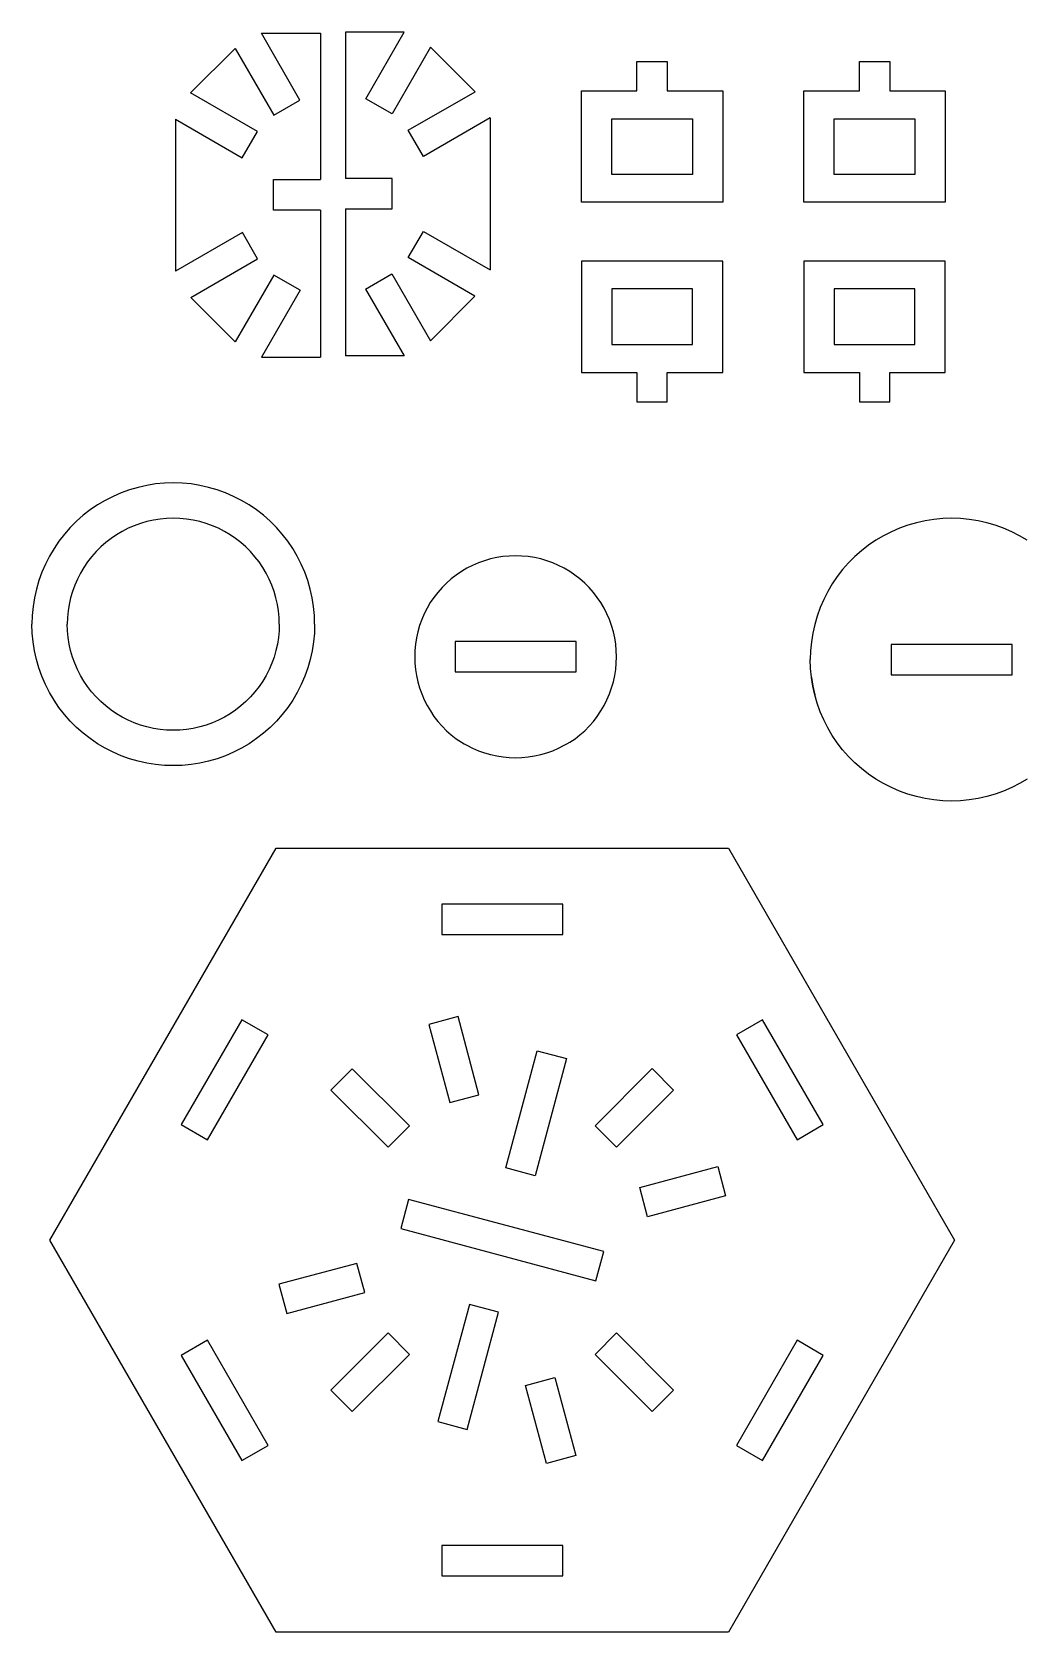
# Model space of a CAD drawing. Extents: x -214 to 214, y -382 to 382.
# Drawn here: x -50.7 to 67, y 192.2 to 382.3 of the extents above; entities that cross this region are included whole.
import ezdxf

# ---------------------------------------------------------------- set-up
doc = ezdxf.new("R2010")
doc.units = 0
doc.header["$MEASUREMENT"] = 0
doc.layers.get('0').update_dxf_attribs({"linetype": 'CONTINUOUS'})

msp = doc.modelspace()

# ---------------------------------------------------------------- linework, layer by layer
for p, q in [((-23.48, 382.15), (-16.47, 382.15)), ((-18.9, 374.21), (-23.48, 382.15)), ((-16.47, 382.15), (-16.47, 364.75)), ((-6.49, 382.29), (-13.49, 382.29)), ((-13.49, 382.29), (-13.49, 364.89)), ((-11.07, 374.35), (-6.49, 382.29)), ((-31.89, 375.05), (-26.6, 380.35)), ((-26.6, 380.35), (-22.01, 372.41)), ((-3.37, 380.49), (-7.95, 372.55)), ((1.92, 375.2), (-3.37, 380.49)), ((21.16, 378.8), (24.76, 378.8)), ((21.16, 375.29), (21.16, 378.8)), ((24.76, 378.8), (24.76, 375.29)), ((47.6, 378.8), (51.2, 378.8)), ((47.6, 375.29), (47.6, 378.8)), ((51.2, 378.8), (51.2, 375.29)), ((-23.95, 370.47), (-31.89, 375.05)), ((-6.02, 370.61), (1.92, 375.2)), ((14.56, 375.29), (21.16, 375.29)), ((14.56, 362.09), (14.56, 375.29)), ((24.76, 375.29), (31.36, 375.29)), ((31.36, 375.29), (31.36, 362.09)), ((41, 375.29), (47.6, 375.29)), ((41, 362.09), (41, 375.29)), ((51.2, 375.29), (57.8, 375.29)), ((57.8, 375.29), (57.8, 362.09)), ((-22.01, 372.41), (-18.9, 374.21)), ((-7.95, 372.55), (-11.07, 374.35)), ((-33.69, 371.93), (-25.75, 367.35)), ((-33.69, 371.93), (-33.67, 353.87)), ((3.72, 372.08), (-4.22, 367.49)), ((3.72, 372.08), (3.71, 354.02)), ((18.16, 365.36), (18.16, 371.96)), ((18.16, 371.96), (27.76, 371.96)), ((27.76, 371.96), (27.76, 365.36)), ((44.6, 365.36), (44.6, 371.96)), ((44.6, 371.96), (54.2, 371.96)), ((54.2, 371.96), (54.2, 365.36)), ((-25.75, 367.35), (-23.95, 370.47)), ((-4.22, 367.49), (-6.02, 370.61)), ((27.76, 365.36), (18.16, 365.36)), ((54.2, 365.36), (44.6, 365.36)), ((-22.03, 364.75), (-16.47, 364.75)), ((-22.03, 361.13), (-22.03, 364.75)), ((-7.94, 364.89), (-13.49, 364.89)), ((-7.94, 361.27), (-7.94, 364.89)), ((-13.49, 361.27), (-7.94, 361.27)), ((-13.49, 361.27), (-13.49, 343.8)), ((31.36, 362.09), (14.56, 362.09)), ((57.8, 362.09), (41, 362.09)), ((-16.47, 361.13), (-22.03, 361.13)), ((-16.47, 361.13), (-16.47, 343.66)), ((-25.73, 358.46), (-33.67, 353.87)), ((-23.93, 355.34), (-25.73, 358.46)), ((-6.03, 355.48), (-4.23, 358.6)), ((-4.23, 358.6), (3.71, 354.02)), ((-31.87, 350.76), (-23.93, 355.34)), ((1.91, 350.9), (-6.03, 355.48)), ((31.36, 355.05), (14.56, 355.05)), ((14.56, 355.05), (14.56, 341.85)), ((31.36, 341.85), (31.36, 355.05)), ((57.8, 355.05), (41, 355.05)), ((41, 355.05), (41, 341.85)), ((57.8, 341.85), (57.8, 355.05)), ((-21.99, 353.41), (-26.58, 345.47)), ((-18.87, 351.61), (-21.99, 353.41)), ((-11.09, 351.75), (-7.98, 353.55)), ((-11.09, 351.75), (-6.51, 343.81)), ((-7.98, 353.55), (-3.39, 345.61)), ((18.16, 351.78), (18.16, 345.18)), ((27.76, 351.78), (18.16, 351.78)), ((27.76, 345.18), (27.76, 351.78)), ((44.6, 351.78), (44.6, 345.18)), ((54.2, 351.78), (44.6, 351.78)), ((54.2, 345.18), (54.2, 351.78)), ((-31.87, 350.76), (-26.58, 345.47)), ((-18.87, 351.61), (-23.46, 343.67)), ((1.91, 350.9), (-3.39, 345.61)), ((18.16, 345.18), (27.76, 345.18)), ((44.6, 345.18), (54.2, 345.18)), ((-23.46, 343.67), (-16.47, 343.66)), ((-6.51, 343.81), (-13.49, 343.8)), ((14.56, 341.85), (21.16, 341.85)), ((21.16, 341.85), (21.16, 338.35)), ((24.76, 338.35), (24.76, 341.85)), ((24.76, 341.85), (31.36, 341.85)), ((41, 341.85), (47.6, 341.85)), ((47.6, 341.85), (47.6, 338.35)), ((51.2, 338.35), (51.2, 341.85)), ((51.2, 341.85), (57.8, 341.85)), ((21.16, 338.35), (24.76, 338.35)), ((47.6, 338.35), (51.2, 338.35)), ((-41.1, 327.12), (-42.04, 326.64)), ((-40.13, 327.54), (-41.1, 327.12)), ((-39.14, 327.89), (-40.13, 327.54)), ((-38.13, 328.19), (-39.14, 327.89)), ((-37.09, 328.42), (-38.13, 328.19)), ((-36.05, 328.59), (-37.09, 328.42)), ((-35, 328.69), (-36.05, 328.59)), ((-33.95, 328.72), (-35, 328.69)), ((-32.89, 328.69), (-33.95, 328.72)), ((-31.84, 328.59), (-32.89, 328.69)), ((-30.8, 328.42), (-31.84, 328.59)), ((-29.77, 328.19), (-30.8, 328.42)), ((-28.75, 327.89), (-29.77, 328.19)), ((-27.76, 327.54), (-28.75, 327.89)), ((-26.79, 327.12), (-27.76, 327.54)), ((-25.85, 326.64), (-26.79, 327.12)), ((-43.82, 325.51), (-44.66, 324.87)), ((-42.95, 326.11), (-43.82, 325.51)), ((-42.04, 326.64), (-42.95, 326.11)), ((-24.94, 326.11), (-25.85, 326.64)), ((-24.07, 325.51), (-24.94, 326.11)), ((-23.24, 324.87), (-24.07, 325.51)), ((-46.19, 323.42), (-46.89, 322.63)), ((-45.45, 324.17), (-46.19, 323.42)), ((-44.66, 324.87), (-45.45, 324.17)), ((-39.31, 323.32), (-40.02, 322.96)), ((-38.59, 323.63), (-39.31, 323.32)), ((-37.84, 323.9), (-38.59, 323.63)), ((-37.08, 324.12), (-37.84, 323.9)), ((-36.31, 324.29), (-37.08, 324.12)), ((-35.53, 324.42), (-36.31, 324.29)), ((-34.74, 324.49), (-35.53, 324.42)), ((-33.95, 324.52), (-34.74, 324.49)), ((-33.16, 324.49), (-33.95, 324.52)), ((-32.37, 324.42), (-33.16, 324.49)), ((-31.59, 324.29), (-32.37, 324.42)), ((-30.81, 324.12), (-31.59, 324.29)), ((-30.05, 323.9), (-30.81, 324.12)), ((-29.31, 323.63), (-30.05, 323.9)), ((-28.58, 323.32), (-29.31, 323.63)), ((-27.87, 322.96), (-28.58, 323.32)), ((-22.45, 324.17), (-23.24, 324.87)), ((-21.7, 323.42), (-22.45, 324.17)), ((-21, 322.63), (-21.7, 323.42)), ((52.37, 323.33), (51.4, 322.92)), ((53.36, 323.69), (52.37, 323.33)), ((54.38, 323.98), (53.36, 323.69)), ((55.41, 324.21), (54.38, 323.98)), ((56.45, 324.38), (55.41, 324.21)), ((57.5, 324.48), (56.45, 324.38)), ((58.56, 324.52), (57.5, 324.48)), ((59.61, 324.48), (58.56, 324.52)), ((60.66, 324.38), (59.61, 324.48)), ((61.7, 324.21), (60.66, 324.38)), ((62.74, 323.98), (61.7, 324.21)), ((63.75, 323.69), (62.74, 323.98)), ((64.74, 323.33), (63.75, 323.69)), ((65.71, 322.92), (64.74, 323.33)), ((-47.54, 321.8), (-48.13, 320.93)), ((-46.89, 322.63), (-47.54, 321.8)), ((-41.98, 321.63), (-42.57, 321.11)), ((-41.35, 322.11), (-41.98, 321.63)), ((-40.7, 322.56), (-41.35, 322.11)), ((-40.02, 322.96), (-40.7, 322.56)), ((-27.19, 322.56), (-27.87, 322.96)), ((-26.54, 322.11), (-27.19, 322.56)), ((-25.91, 321.63), (-26.54, 322.11)), ((-25.32, 321.11), (-25.91, 321.63)), ((-20.35, 321.8), (-21, 322.63)), ((-19.76, 320.93), (-20.35, 321.8)), ((48.68, 321.31), (47.85, 320.66)), ((49.55, 321.9), (48.68, 321.31)), ((50.46, 322.44), (49.55, 321.9)), ((51.4, 322.92), (50.46, 322.44)), ((66.65, 322.44), (65.71, 322.92)), ((67.56, 321.9), (66.65, 322.44)), ((-48.67, 320.02), (-49.15, 319.07)), ((-48.13, 320.93), (-48.67, 320.02)), ((-43.66, 319.95), (-44.14, 319.33)), ((-43.13, 320.55), (-43.66, 319.95)), ((-42.57, 321.11), (-43.13, 320.55)), ((-24.76, 320.55), (-25.32, 321.11)), ((-24.24, 319.95), (-24.76, 320.55)), ((-23.75, 319.33), (-24.24, 319.95)), ((-19.22, 320.02), (-19.76, 320.93)), ((-18.75, 319.07), (-19.22, 320.02)), ((3.03, 319.47), (2.32, 319.21)), ((3.75, 319.68), (3.03, 319.47)), ((4.49, 319.84), (3.75, 319.68)), ((5.23, 319.96), (4.49, 319.84)), ((5.98, 320.03), (5.23, 319.96)), ((6.74, 320.06), (5.98, 320.03)), ((7.49, 320.03), (6.74, 320.06)), ((8.24, 319.96), (7.49, 320.03)), ((8.98, 319.84), (8.24, 319.96)), ((9.72, 319.68), (8.98, 319.84)), ((10.45, 319.47), (9.72, 319.68)), ((11.16, 319.21), (10.45, 319.47)), ((47.06, 319.96), (46.31, 319.22)), ((47.85, 320.66), (47.06, 319.96)), ((-49.56, 318.1), (-49.92, 317.11)), ((-49.15, 319.07), (-49.56, 318.1)), ((-44.99, 317.99), (-45.35, 317.29)), ((-44.59, 318.67), (-44.99, 317.99)), ((-44.14, 319.33), (-44.59, 318.67)), ((-23.31, 318.67), (-23.75, 319.33)), ((-22.9, 317.99), (-23.31, 318.67)), ((-22.55, 317.29), (-22.9, 317.99)), ((-18.33, 318.1), (-18.75, 319.07)), ((-17.97, 317.11), (-18.33, 318.1)), ((-0.32, 317.77), (-0.91, 317.3)), ((0.3, 318.19), (-0.32, 317.77)), ((0.95, 318.57), (0.3, 318.19)), ((1.62, 318.91), (0.95, 318.57)), ((2.32, 319.21), (1.62, 318.91)), ((11.85, 318.91), (11.16, 319.21)), ((12.52, 318.57), (11.85, 318.91)), ((13.17, 318.19), (12.52, 318.57)), ((13.79, 317.77), (13.17, 318.19)), ((14.39, 317.3), (13.79, 317.77)), ((44.96, 317.59), (44.37, 316.72)), ((45.61, 318.43), (44.96, 317.59)), ((46.31, 319.22), (45.61, 318.43)), ((-50.22, 316.09), (-50.45, 315.06)), ((-49.92, 317.11), (-50.22, 316.09)), ((-45.93, 315.81), (-46.15, 315.05)), ((-45.66, 316.56), (-45.93, 315.81)), ((-45.35, 317.29), (-45.66, 316.56)), ((-22.23, 316.56), (-22.55, 317.29)), ((-21.97, 315.81), (-22.23, 316.56)), ((-21.75, 315.05), (-21.97, 315.81)), ((-17.68, 316.09), (-17.97, 317.11)), ((-17.45, 315.06), (-17.68, 316.09)), ((-2.51, 315.71), (-2.97, 315.11)), ((-2.01, 316.27), (-2.51, 315.71)), ((-1.48, 316.8), (-2.01, 316.27)), ((-0.91, 317.3), (-1.48, 316.8)), ((14.95, 316.8), (14.39, 317.3)), ((15.48, 316.27), (14.95, 316.8)), ((15.98, 315.71), (15.48, 316.27)), ((16.45, 315.11), (15.98, 315.71)), ((43.83, 315.81), (43.36, 314.87)), ((44.37, 316.72), (43.83, 315.81)), ((-50.61, 314.02), (-50.71, 312.97)), ((-50.45, 315.06), (-50.61, 314.02)), ((-46.32, 314.28), (-46.45, 313.5)), ((-46.15, 315.05), (-46.32, 314.28)), ((-21.57, 314.28), (-21.75, 315.05)), ((-21.45, 313.5), (-21.57, 314.28)), ((-17.28, 314.02), (-17.45, 315.06)), ((-17.18, 312.97), (-17.28, 314.02)), ((-3.78, 313.84), (-4.12, 313.17)), ((-3.4, 314.49), (-3.78, 313.84)), ((-2.97, 315.11), (-3.4, 314.49)), ((16.87, 314.49), (16.45, 315.11)), ((17.25, 313.84), (16.87, 314.49)), ((17.59, 313.17), (17.25, 313.84)), ((42.94, 313.9), (42.58, 312.9)), ((43.36, 314.87), (42.94, 313.9)), ((-50.71, 312.97), (-50.75, 311.92)), ((-50.71, 310.87), (-50.75, 311.92)), ((-46.52, 312.71), (-46.55, 311.92)), ((-46.52, 311.13), (-46.55, 311.92)), ((-46.45, 313.5), (-46.52, 312.71)), ((-21.37, 312.71), (-21.45, 313.5)), ((-21.35, 311.92), (-21.37, 312.71)), ((-21.35, 311.92), (-21.37, 311.13)), ((-17.15, 311.92), (-17.18, 312.97)), ((-17.15, 311.92), (-17.18, 310.87)), ((-4.42, 312.47), (-4.67, 311.76)), ((-4.12, 313.17), (-4.42, 312.47)), ((17.89, 312.47), (17.59, 313.17)), ((18.15, 311.76), (17.89, 312.47)), ((42.29, 311.89), (42.06, 310.86)), ((42.58, 312.9), (42.29, 311.89)), ((-50.61, 309.82), (-50.71, 310.87)), ((-46.45, 310.34), (-46.52, 311.13)), ((-46.32, 309.56), (-46.45, 310.34)), ((-21.45, 310.34), (-21.57, 309.56)), ((-21.37, 311.13), (-21.45, 310.34)), ((-17.18, 310.87), (-17.28, 309.82)), ((-5.05, 310.3), (-5.17, 309.56)), ((-4.88, 311.04), (-5.05, 310.3)), ((-4.67, 311.76), (-4.88, 311.04)), ((18.36, 311.04), (18.15, 311.76)), ((18.52, 310.3), (18.36, 311.04)), ((18.64, 309.56), (18.52, 310.3)), ((42.06, 310.86), (41.89, 309.82)), ((-50.45, 308.78), (-50.61, 309.82)), ((-50.22, 307.75), (-50.45, 308.78)), ((-46.15, 308.79), (-46.32, 309.56)), ((-45.93, 308.03), (-46.15, 308.79)), ((-45.66, 307.28), (-45.93, 308.03)), ((-21.97, 308.03), (-22.23, 307.28)), ((-21.75, 308.79), (-21.97, 308.03)), ((-21.57, 309.56), (-21.75, 308.79)), ((-17.45, 308.78), (-17.68, 307.75)), ((-17.28, 309.82), (-17.45, 308.78)), ((-5.24, 308.81), (-5.26, 308.06)), ((-5.26, 308.06), (-5.24, 307.29)), ((-5.17, 309.56), (-5.24, 308.81)), ((-0.46, 309.86), (-0.46, 306.26)), ((13.94, 309.86), (-0.46, 309.86)), ((13.94, 306.26), (13.94, 309.86)), ((18.71, 308.81), (18.64, 309.56)), ((18.74, 308.06), (18.71, 308.81)), ((18.71, 307.3), (18.74, 308.06)), ((41.79, 308.77), (41.76, 307.72)), ((41.89, 309.82), (41.79, 308.77)), ((51.36, 309.52), (51.36, 305.92)), ((65.76, 309.52), (51.36, 309.52)), ((65.76, 305.92), (65.76, 309.52)), ((-49.92, 306.73), (-50.22, 307.75)), ((-49.56, 305.74), (-49.92, 306.73)), ((-45.35, 306.55), (-45.66, 307.28)), ((-44.99, 305.85), (-45.35, 306.55)), ((-22.55, 306.55), (-22.9, 305.85)), ((-22.23, 307.28), (-22.55, 306.55)), ((-17.97, 306.73), (-18.33, 305.74)), ((-17.68, 307.75), (-17.97, 306.73)), ((-5.24, 307.29), (-5.17, 306.56)), ((-5.24, 307.29), (-5.24, 307.28)), ((-5.17, 306.56), (-5.05, 305.82)), ((-0.46, 306.26), (13.94, 306.26)), ((18.52, 305.82), (18.64, 306.56)), ((18.64, 306.56), (18.71, 307.3)), ((18.71, 307.28), (18.71, 307.3)), ((41.79, 306.66), (41.76, 307.72)), ((41.79, 306.66), (41.79, 306.66)), ((41.89, 305.62), (41.79, 306.66)), ((-49.15, 304.77), (-49.56, 305.74)), ((-48.67, 303.82), (-49.15, 304.77)), ((-44.59, 305.17), (-44.99, 305.85)), ((-44.14, 304.51), (-44.59, 305.17)), ((-43.66, 303.89), (-44.14, 304.51)), ((-23.75, 304.51), (-24.24, 303.89)), ((-23.31, 305.17), (-23.75, 304.51)), ((-22.9, 305.85), (-23.31, 305.17)), ((-18.75, 304.77), (-19.22, 303.82)), ((-18.33, 305.74), (-18.75, 304.77)), ((-5.05, 305.82), (-4.88, 305.08)), ((-4.88, 305.08), (-4.67, 304.36)), ((-4.67, 304.36), (-4.42, 303.65)), ((17.89, 303.65), (18.15, 304.36)), ((18.15, 304.36), (18.36, 305.08)), ((18.36, 305.08), (18.52, 305.82)), ((41.89, 305.61), (41.89, 305.62)), ((42.06, 304.57), (41.89, 305.61)), ((41.89, 305.61), (42.06, 304.58)), ((42.06, 304.58), (42.29, 303.55)), ((42.29, 303.54), (42.06, 304.57)), ((51.36, 305.92), (65.76, 305.92)), ((-48.13, 302.92), (-48.67, 303.82)), ((-47.54, 302.04), (-48.13, 302.92)), ((-43.13, 303.29), (-43.66, 303.89)), ((-42.57, 302.73), (-43.13, 303.29)), ((-41.98, 302.21), (-42.57, 302.73)), ((-25.32, 302.73), (-25.91, 302.21)), ((-24.76, 303.29), (-25.32, 302.73)), ((-24.24, 303.89), (-24.76, 303.29)), ((-19.76, 302.92), (-20.35, 302.04)), ((-19.22, 303.82), (-19.76, 302.92)), ((-4.42, 303.65), (-4.12, 302.95)), ((-4.12, 302.95), (-3.78, 302.27)), ((-3.78, 302.27), (-3.39, 301.62)), ((16.87, 301.62), (17.25, 302.27)), ((17.25, 302.27), (17.59, 302.95)), ((17.59, 302.95), (17.89, 303.65)), ((42.58, 302.53), (42.29, 303.54)), ((42.94, 301.53), (42.58, 302.53)), ((-46.89, 301.21), (-47.54, 302.04)), ((-46.19, 300.42), (-46.89, 301.21)), ((-45.45, 299.67), (-46.19, 300.42)), ((-41.35, 301.73), (-41.98, 302.21)), ((-40.7, 301.28), (-41.35, 301.73)), ((-40.02, 300.88), (-40.7, 301.28)), ((-39.31, 300.52), (-40.02, 300.88)), ((-38.59, 300.21), (-39.31, 300.52)), ((-28.58, 300.52), (-29.31, 300.21)), ((-27.87, 300.88), (-28.58, 300.52)), ((-27.19, 301.28), (-27.87, 300.88)), ((-26.54, 301.73), (-27.19, 301.28)), ((-25.91, 302.21), (-26.54, 301.73)), ((-21.7, 300.42), (-22.45, 299.67)), ((-21, 301.21), (-21.7, 300.42)), ((-20.35, 302.04), (-21, 301.21)), ((-3.39, 301.62), (-2.97, 300.98)), ((-2.97, 300.98), (-2.51, 300.37)), ((-2.51, 300.37), (-2.01, 299.8)), ((15.48, 299.8), (15.98, 300.37)), ((15.98, 300.37), (16.44, 300.98)), ((16.44, 300.98), (16.87, 301.62)), ((43.36, 300.56), (42.94, 301.53)), ((43.83, 299.62), (43.36, 300.56)), ((-44.66, 298.97), (-45.45, 299.67)), ((-43.82, 298.33), (-44.66, 298.97)), ((-37.84, 299.94), (-38.59, 300.21)), ((-37.08, 299.72), (-37.84, 299.94)), ((-36.31, 299.55), (-37.08, 299.72)), ((-35.53, 299.42), (-36.31, 299.55)), ((-34.74, 299.35), (-35.53, 299.42)), ((-33.95, 299.32), (-34.74, 299.35)), ((-33.16, 299.35), (-33.95, 299.32)), ((-32.37, 299.42), (-33.16, 299.35)), ((-31.59, 299.55), (-32.37, 299.42)), ((-30.81, 299.72), (-31.59, 299.55)), ((-30.05, 299.94), (-30.81, 299.72)), ((-29.31, 300.21), (-30.05, 299.94)), ((-23.24, 298.97), (-24.07, 298.33)), ((-22.45, 299.67), (-23.24, 298.97)), ((-2.01, 299.8), (-1.48, 299.26)), ((-1.48, 299.26), (-0.91, 298.77)), ((-0.91, 298.77), (-0.32, 298.32)), ((13.8, 298.32), (14.39, 298.77)), ((14.39, 298.77), (14.95, 299.26)), ((14.95, 299.26), (15.48, 299.8)), ((44.37, 298.71), (43.83, 299.62)), ((44.96, 297.84), (44.37, 298.71)), ((-42.95, 297.73), (-43.82, 298.33)), ((-42.04, 297.2), (-42.95, 297.73)), ((-41.1, 296.72), (-42.04, 297.2)), ((-40.13, 296.3), (-41.1, 296.72)), ((-26.79, 296.72), (-27.76, 296.3)), ((-25.85, 297.2), (-26.79, 296.72)), ((-24.94, 297.73), (-25.85, 297.2)), ((-24.07, 298.33), (-24.94, 297.73)), ((-0.32, 298.32), (0.29, 297.92)), ((0.29, 297.92), (0.64, 297.72)), ((0.64, 297.72), (0.95, 297.54)), ((0.95, 297.54), (1.63, 297.2)), ((1.63, 297.2), (2.32, 296.9)), ((2.32, 296.9), (3.03, 296.65)), ((3.03, 296.65), (3.75, 296.44)), ((9.72, 296.44), (10.44, 296.65)), ((10.44, 296.65), (11.15, 296.9)), ((11.15, 296.9), (11.85, 297.2)), ((11.85, 297.2), (12.52, 297.54)), ((12.52, 297.54), (12.83, 297.72)), ((12.83, 297.72), (13.18, 297.92)), ((13.18, 297.92), (13.8, 298.32)), ((45.61, 297), (44.96, 297.84)), ((46.31, 296.21), (45.61, 297)), ((-39.14, 295.95), (-40.13, 296.3)), ((-38.13, 295.65), (-39.14, 295.95)), ((-37.09, 295.42), (-38.13, 295.65)), ((-36.05, 295.25), (-37.09, 295.42)), ((-35, 295.15), (-36.05, 295.25)), ((-33.95, 295.12), (-35, 295.15)), ((-32.89, 295.15), (-33.95, 295.12)), ((-31.84, 295.25), (-32.89, 295.15)), ((-30.8, 295.42), (-31.84, 295.25)), ((-29.77, 295.65), (-30.8, 295.42)), ((-28.75, 295.95), (-29.77, 295.65)), ((-27.76, 296.3), (-28.75, 295.95)), ((3.75, 296.44), (4.49, 296.27)), ((4.49, 296.27), (5.24, 296.15)), ((5.24, 296.15), (5.99, 296.08)), ((5.99, 296.08), (6.74, 296.06)), ((6.74, 296.06), (7.49, 296.08)), ((7.49, 296.08), (8.24, 296.15)), ((8.24, 296.15), (8.98, 296.27)), ((8.98, 296.27), (9.72, 296.44)), ((47.06, 295.47), (46.31, 296.21)), ((47.85, 294.77), (47.06, 295.47)), ((48.68, 294.12), (47.85, 294.77)), ((49.55, 293.53), (48.68, 294.12)), ((50.46, 292.99), (49.55, 293.53)), ((51.4, 292.52), (50.46, 292.99)), ((66.65, 292.99), (65.71, 292.52)), ((67.56, 293.53), (66.65, 292.99)), ((52.37, 292.1), (51.4, 292.52)), ((53.36, 291.74), (52.37, 292.1)), ((54.38, 291.45), (53.36, 291.74)), ((55.41, 291.22), (54.38, 291.45)), ((56.45, 291.05), (55.41, 291.22)), ((57.5, 290.95), (56.45, 291.05)), ((58.56, 290.92), (57.5, 290.95)), ((59.61, 290.95), (58.56, 290.92)), ((60.66, 291.05), (59.61, 290.95)), ((61.7, 291.22), (60.66, 291.05)), ((62.74, 291.45), (61.7, 291.22)), ((63.75, 291.74), (62.74, 291.45)), ((64.74, 292.1), (63.75, 291.74)), ((65.71, 292.52), (64.74, 292.1)), ((-48.62, 238.75), (-21.74, 285.32)), ((-21.74, 285.32), (32.03, 285.32)), ((32.03, 285.32), (58.92, 238.75)), ((12.35, 278.65), (-2.05, 278.65)), ((-2.05, 278.65), (-2.05, 275.05)), ((12.35, 275.05), (12.35, 278.65)), ((-2.05, 275.05), (12.35, 275.05)), ((-25.81, 264.94), (-33, 252.47)), ((-22.69, 263.14), (-25.81, 264.94)), ((-0.1, 265.3), (-3.58, 264.36)), ((-3.58, 264.36), (-1.09, 255.09)), ((2.38, 256.02), (-0.1, 265.3)), ((36.1, 264.94), (32.99, 263.14)), ((43.3, 252.47), (36.1, 264.94)), ((-29.89, 250.66), (-22.69, 263.14)), ((32.99, 263.14), (40.19, 250.66)), ((5.58, 247.33), (9.31, 261.24)), ((9.31, 261.24), (12.79, 260.31)), ((-12.67, 259.11), (-15.21, 256.57)), ((-5.88, 252.33), (-12.67, 259.11)), ((12.79, 260.31), (9.06, 246.4)), ((16.18, 252.33), (22.97, 259.12)), ((22.97, 259.12), (25.51, 256.57)), ((-15.21, 256.57), (-8.43, 249.78)), ((-1.09, 255.09), (2.38, 256.02)), ((25.51, 256.57), (18.73, 249.78)), ((-33, 252.47), (-29.89, 250.66)), ((-8.43, 249.78), (-5.88, 252.33)), ((18.73, 249.78), (16.18, 252.33)), ((40.19, 250.66), (43.3, 252.47)), ((9.06, 246.4), (5.58, 247.33)), ((21.49, 244.99), (30.76, 247.48)), ((30.76, 247.48), (31.7, 244)), ((-5.98, 243.59), (-6.91, 240.12)), ((17.21, 237.38), (-5.98, 243.59)), ((22.42, 241.51), (21.49, 244.99)), ((31.7, 244), (22.42, 241.51)), ((-6.91, 240.12), (16.27, 233.91)), ((-21.74, 192.18), (-48.62, 238.75)), ((58.92, 238.75), (32.03, 192.18)), ((-12.12, 235.98), (-21.4, 233.5)), ((-11.19, 232.51), (-12.12, 235.98)), ((16.27, 233.91), (17.21, 237.38)), ((-21.4, 233.5), (-20.46, 230.02)), ((-20.46, 230.02), (-11.19, 232.51)), ((1.24, 231.1), (-2.49, 217.19)), ((0.99, 216.26), (4.71, 230.17)), ((4.71, 230.17), (1.24, 231.1)), ((-29.89, 226.84), (-33, 225.04)), ((-22.69, 214.36), (-29.89, 226.84)), ((-8.43, 227.72), (-15.21, 220.93)), ((-5.88, 225.17), (-8.43, 227.72)), ((16.18, 225.17), (18.73, 227.72)), ((18.73, 227.72), (25.51, 220.93)), ((40.19, 226.84), (32.99, 214.36)), ((43.3, 225.04), (40.19, 226.84)), ((-33, 225.04), (-25.81, 212.57)), ((-12.67, 218.39), (-5.88, 225.17)), ((22.97, 218.39), (16.18, 225.17)), ((36.1, 212.57), (43.3, 225.04)), ((-15.21, 220.93), (-12.67, 218.39)), ((7.91, 221.48), (11.39, 222.41)), ((10.4, 212.21), (7.91, 221.48)), ((11.39, 222.41), (13.88, 213.14)), ((25.51, 220.93), (22.97, 218.39)), ((-2.49, 217.19), (0.99, 216.26)), ((-25.81, 212.57), (-22.69, 214.36)), ((13.88, 213.14), (10.4, 212.21)), ((32.99, 214.36), (36.1, 212.57)), ((12.35, 202.45), (-2.05, 202.45)), ((-2.05, 202.45), (-2.05, 198.85)), ((12.35, 198.85), (12.35, 202.45)), ((-2.05, 198.85), (12.35, 198.85)), ((32.03, 192.18), (-21.74, 192.18))]:
    msp.add_line(p, q)

doc.saveas('drawing.dxf')
